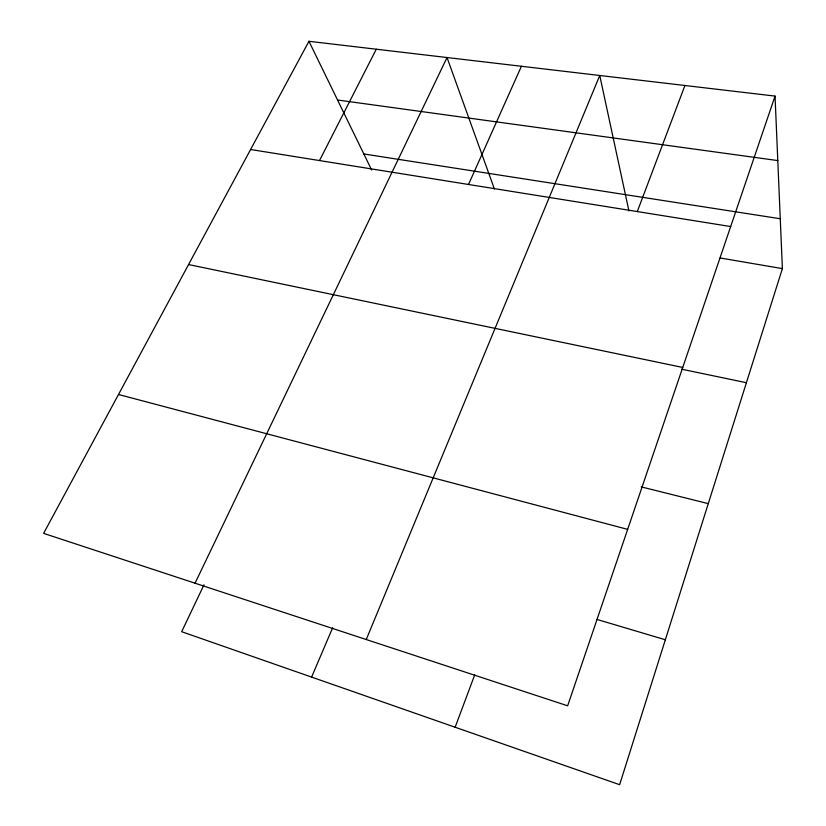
<?xml version="1.0" encoding="UTF-8"?>
<svg xmlns="http://www.w3.org/2000/svg" width="826" height="826" viewBox="0 0 826 826"><rect width="100%" height="100%" fill="white"/><g stroke="black" fill="none" stroke-linecap="round" stroke-linejoin="round"><path stroke-width="1.24" d="M775.046 96.095L567.648 705.807L43.613 533.369L308.955 41.3L775.046 96.095L782.387 268.615L619.634 784.7L181.668 631.704L204.001 584.787M455.136 727.231L474.702 674.904M637.29 211.57L684.93 85.501M366.248 639.53L599.748 75.486L628.937 210.971M311.598 677.093L332.641 627.791M468.528 184.487L521.413 66.276M195.06 583.197L447.021 57.531L494.402 188.989M319.507 160.564L376.284 49.219M337.555 100.008L777.793 160.574M363.832 153.966L780.26 218.745M250.598 149.506L730.669 226.551M720.158 257.98L782.387 268.615M188.565 264.547L682.751 367.446M681.667 369.201L746.405 382.717M641.203 486.875L708.264 503.643M118.5 394.487L627.667 529.373M596.816 619.386L665.343 639.768M308.955 41.3L371.648 170.011"/></g></svg>
